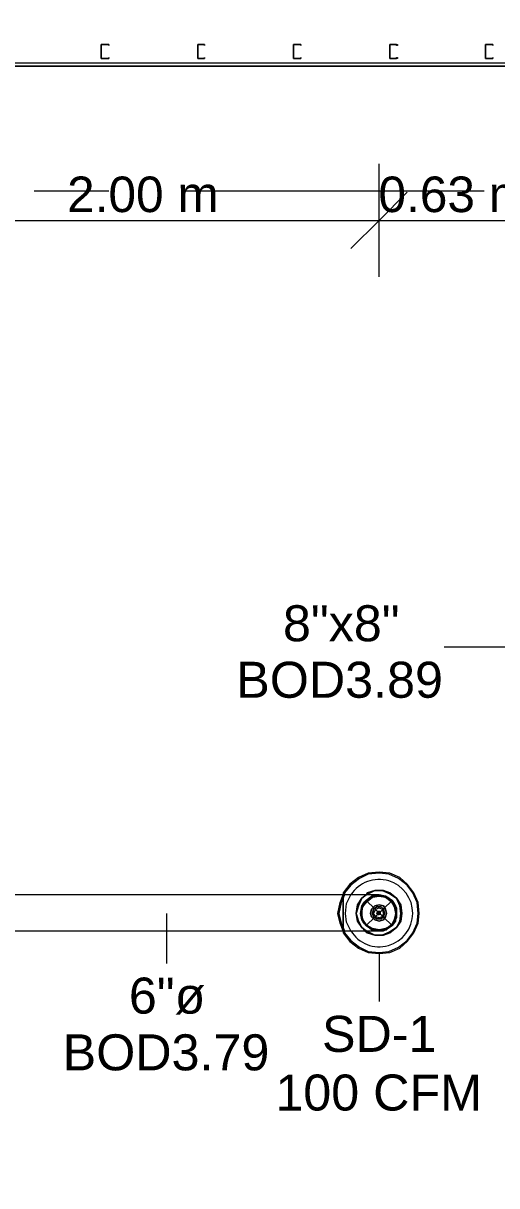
# Model space of a CAD drawing. Header units: metres. Extents: x -2 to 237, y -8 to 52.
# Drawn here: x 52.441 to 54.443, y 28.828 to 33.736 of the extents above; entities that cross this region are included whole.
import ezdxf

# ---------------------------------------------------------------- set-up
doc = ezdxf.new("R2010")
doc.units = ezdxf.units.M
doc.layers.add('HVAC - Ductos', color=5, linetype='Continuous', lineweight=0)
doc.layers.add('PDF2_Text', color=7, linetype='Continuous', lineweight=0)
doc.layers.add('PDF2_Geometry', color=7, linetype='Continuous', lineweight=0, true_color=0xaaaaaa)
doc.styles.add('PDF Helvetica', font='')
doc.styles.get('PDF Helvetica').set_extended_font_data('Helvetica')

msp = doc.modelspace()

# ---------------------------------------------------------------- linework, layer by layer
at = {"layer": 'HVAC - Ductos', "lineweight": 0}
for points in [[(53.9451, 32.665), (53.9451, 32.9035), (53.9451, 33.142)], [(54.0644, 33.0228), (53.9451, 32.9035), (53.8259, 32.7843)], [(49.6249, 32.9035), (51.3722, 32.9035), (51.9364, 32.9035), (53.9451, 32.9035), (54.5781, 32.9035), (56.2108, 32.9035)], [(54.5781, 31.1011), (54.2203, 31.1011)], [(53.9451, 30.0555), (53.9359, 30.0555), (53.9176, 30.0555), (53.8901, 30.0555), (53.8534, 30.0555), (53.8122, 30.0555), (53.7938, 30.0555), (53.7938, 30.0509), (53.7938, 30.0463), (53.7938, 30.0325), (53.7938, 30.0188), (53.7938, 30.0004), (53.7938, 29.9775), (53.7938, 29.9592), (53.7938, 29.9454), (53.7938, 29.9592), (53.7938, 29.9775), (53.7938, 30.0004), (53.7938, 30.0188), (53.7938, 30.0325), (53.7938, 30.0463), (53.7938, 30.0509), (53.7938, 30.0555), (53.7938, 30.0509), (53.7938, 30.0463), (53.7938, 30.0325), (53.7938, 30.0188), (53.7938, 30.0004), (53.7938, 29.9775), (53.7938, 29.9592), (53.7938, 29.9408), (53.7938, 29.927), (53.7938, 29.9132), (53.7938, 29.9041), (53.7938, 29.8949), (53.8213, 29.8583), (53.858, 29.8307), (53.8993, 29.8124), (53.9451, 29.8078), (53.991, 29.8124), (54.0323, 29.8307), (54.0644, 29.8583), (54.0919, 29.8949), (54.1102, 29.9362), (54.1148, 29.9775), (54.1102, 30.0233), (54.0919, 30.0646), (54.0644, 30.1013), (54.0323, 30.1289), (53.991, 30.1472), (53.9451, 30.1517), (53.8993, 30.1472), (53.858, 30.1289), (53.8213, 30.1013), (53.7938, 30.0646), (53.7938, 30.0555), (52.239, 30.0555)], [(53.7984, 29.9041), (53.7984, 29.8949), (53.8259, 29.8629), (53.8626, 29.8353), (53.8993, 29.8169), (53.9451, 29.8124), (53.9864, 29.8169), (54.0277, 29.8353), (54.0644, 29.8629), (54.0873, 29.8949), (54.1056, 29.9362), (54.1102, 29.9775), (54.1056, 30.0233), (54.0873, 30.0646), (54.0644, 30.0967), (54.0277, 30.1243), (53.9864, 30.1426), (53.9451, 30.1472), (53.8993, 30.1426), (53.8626, 30.1243), (53.8259, 30.0967), (53.7984, 30.0646), (53.7984, 30.0555)], [(52.239, 29.9041), (53.7938, 29.9041), (53.7938, 29.9132), (53.7938, 29.927), (53.7938, 29.9408), (53.7938, 29.927), (53.7938, 29.9132), (53.7938, 29.9041), (53.7938, 29.9132), (53.7938, 29.927), (53.7938, 29.9408), (53.7938, 29.9592), (53.7938, 29.9775), (53.7938, 30.0004), (53.7938, 30.0188), (53.7938, 30.0325), (53.7938, 30.0463), (53.7938, 30.0509), (53.7938, 30.0555)], [(53.7938, 29.9041), (53.78, 29.9362), (53.7708, 29.9775), (53.78, 30.0233), (53.7938, 30.0555)], [(53.7984, 30.0555), (53.7846, 30.0233), (53.7754, 29.9775), (53.7846, 29.9362), (53.7984, 29.9041)], [(53.8259, 29.9041), (53.8076, 29.9408), (53.803, 29.9775), (53.8076, 30.0188), (53.8259, 30.0555)], [(53.8717, 30.005), (53.8717, 30.0096), (53.8763, 30.0096), (53.8901, 30.0325), (53.8763, 30.0188), (53.8717, 30.0004), (53.8717, 29.9775), (53.8717, 29.9592), (53.8672, 29.9775), (53.8717, 30.0004), (53.8809, 30.0142), (53.8901, 30.0325), (53.9085, 30.0417), (53.9268, 30.0509), (53.9451, 30.0555), (53.9635, 30.0509), (53.9818, 30.0417), (53.9956, 30.0325), (54.0093, 30.0142), (54.0139, 30.0004), (54.0185, 29.9775), (54.0139, 29.9592), (54.0093, 29.9408), (54.0002, 29.927), (54.0139, 29.95)], [(53.9359, 30.0555), (53.9268, 30.0509), (53.9085, 30.0463), (53.8901, 30.0325), (53.8763, 30.0096), (53.8672, 29.9775), (53.8717, 30.0096), (53.8901, 30.0325), (53.9176, 30.0509), (53.913, 30.0509), (53.913, 30.0463), (53.8901, 30.0325), (53.913, 30.0509), (53.9451, 30.0555), (53.9681, 30.0509)], [(53.8717, 30.0417), (53.8901, 30.0555)], [(53.8717, 30.0417), (53.8901, 30.0555)], [(53.9176, 30.0463), (53.9451, 30.0555), (53.9681, 30.0463)], [(53.9726, 30.0509), (53.9451, 30.0555), (53.9176, 30.0509)], [(53.9726, 30.0509), (53.9635, 30.0509), (53.9451, 30.0555), (53.9359, 30.0555)], [(53.9405, 30.0555), (53.9451, 30.0555), (53.9635, 30.0509), (53.9818, 30.0463), (54.0002, 30.0325), (54.0093, 30.0188), (54.0185, 30.0004), (54.0185, 29.9775), (54.0139, 30.0096), (54.0002, 30.0325), (53.9726, 30.0509), (53.9772, 30.0463), (53.9956, 30.0325), (54.0093, 30.0096)], [(53.9772, 30.0463), (53.9726, 30.0509), (53.9681, 30.0509), (53.9726, 30.0509), (53.9772, 30.0463), (53.9818, 30.0463), (54.0002, 30.0325), (54.0093, 30.0188), (54.0139, 30.0096), (54.0139, 30.005), (54.0185, 30.0004), (54.0185, 29.9775), (54.0185, 29.9592), (54.0139, 29.9546), (54.0139, 29.95), (54.0139, 29.9454), (54.0139, 29.95), (54.0139, 29.9546)], [(53.9772, 30.0463), (53.9956, 30.0325)], [(53.8763, 29.9546), (53.8717, 29.9775), (53.8763, 30.005)], [(54.0002, 30.0325), (54.0139, 30.0096), (54.0139, 30.005), (54.0185, 29.9775), (54.0139, 29.9546), (54.0139, 29.95), (54.0185, 29.9775), (54.0139, 29.9546)], [(54.0139, 30.0096), (54.0139, 30.005)], [(54.0139, 30.005), (54.0185, 29.982)], [(53.0462, 29.9775), (53.0462, 29.7665)], [(53.913, 29.9132), (53.8901, 29.927), (53.8763, 29.95), (53.8901, 29.927), (53.8717, 29.95), (53.8672, 29.9775), (53.8763, 29.95)], [(53.8763, 29.9454), (53.8717, 29.95), (53.8717, 29.9546)], [(54.0093, 29.9408), (54.0002, 29.927), (53.9818, 29.9132), (53.9772, 29.9086), (53.9726, 29.9086), (53.9681, 29.9086), (53.9726, 29.9086), (53.9772, 29.9086)], [(54.0093, 29.95), (53.9956, 29.927), (53.9772, 29.9132)], [(53.9956, 29.927), (54.0093, 29.9408), (54.0093, 29.9454)], [(54.0139, 29.9454), (54.0002, 29.927)], [(54.0185, 29.9775), (54.0185, 29.9592), (54.0093, 29.9408)], [(54.0093, 29.9454), (54.0139, 29.95)], [(53.7938, 29.9041), (53.835, 29.9041), (53.8763, 29.9041), (53.9085, 29.9041), (53.9314, 29.9041), (53.9451, 29.9041)], [(53.913, 29.9086), (53.9451, 29.9041), (53.9681, 29.9086), (53.9451, 29.9041), (53.9176, 29.9086), (53.913, 29.9086), (53.8901, 29.927), (53.9176, 29.9086), (53.9451, 29.9041), (53.9726, 29.9086)], [(53.9359, 29.9041), (53.9268, 29.9041), (53.9085, 29.9132), (53.8901, 29.927), (53.9085, 29.9178), (53.9268, 29.9086), (53.9451, 29.9041), (53.9635, 29.9086), (53.9818, 29.9178), (53.9956, 29.927), (53.9772, 29.9086), (53.9726, 29.9086), (54.0002, 29.927), (53.9818, 29.9132), (53.9635, 29.9041), (53.9451, 29.9041), (53.9405, 29.9041)], [(53.9359, 29.9041), (53.9451, 29.9041), (53.9635, 29.9041), (53.9726, 29.9086)], [(53.9451, 29.8078), (53.9451, 29.606)]]:
    msp.add_lwpolyline(points, dxfattribs=at)
msp.add_lwpolyline([(53.8259, 29.9041, 0.758051), (54.0873, 29.9775, 0.753083), (53.8259, 30.0555)], format="xyb", dxfattribs=at)
for points in [[(53.7938, 30.0555), (53.7938, 30.0509), (53.7938, 30.0325), (53.7938, 30.0096), (53.7938, 29.9775), (53.7938, 29.95), (53.7938, 29.927), (53.7938, 29.9086), (53.7938, 29.9041), (53.7938, 29.9086), (53.7938, 29.927), (53.7938, 29.95), (53.7938, 29.9775), (53.7938, 30.0096), (53.7938, 30.0325), (53.7938, 30.0509)], [(53.7938, 29.9041), (53.7938, 29.9086), (53.7938, 29.927), (53.7938, 29.95), (53.7938, 29.9775), (53.7938, 30.0096), (53.7938, 30.0325), (53.7938, 30.0509), (53.7938, 30.0555), (53.7938, 30.0509), (53.7938, 30.0325), (53.7938, 30.0096), (53.7938, 29.9775), (53.7938, 29.95), (53.7938, 29.927), (53.7938, 29.9086)], [(53.8717, 30.0417), (53.858, 30.0096), (53.8488, 29.9775), (53.8534, 29.9454), (53.8488, 29.9775), (53.858, 29.9454), (53.8717, 29.9178), (53.8901, 29.9041), (53.8717, 29.9178), (53.858, 29.9454), (53.8488, 29.9775), (53.8534, 30.0142), (53.8717, 30.0417), (53.8901, 30.0555)], [(53.8534, 30.0142), (53.8717, 30.0417), (53.858, 30.0096), (53.8488, 29.9775)], [(53.8763, 30.005), (53.8947, 30.0279), (53.9176, 30.0463), (53.9451, 30.0509), (53.9726, 30.0463), (53.9956, 30.0279), (54.0093, 30.005), (54.0139, 29.9775), (54.0093, 29.95), (53.9956, 29.927), (53.9726, 29.9132), (53.9451, 29.9086), (53.9176, 29.9132), (53.8947, 29.927), (53.8763, 29.95), (53.8717, 29.9775)], [(54.0369, 29.9775), (54.0323, 30.0096), (54.0185, 30.0417), (53.991, 30.06), (53.9589, 30.0738), (53.9268, 30.0738), (53.8993, 30.06), (53.8901, 30.0555), (53.8947, 30.0646), (53.9268, 30.0738), (53.9635, 30.0738), (53.991, 30.0646), (54.0185, 30.0417), (54.0369, 30.0142), (54.0414, 29.9775), (54.0369, 29.9454), (54.0185, 29.9178), (53.991, 29.8949), (53.9635, 29.8858), (53.9268, 29.8858), (53.8947, 29.8949), (53.8855, 29.9041), (53.8947, 29.8949), (53.9268, 29.8858), (53.9635, 29.8858), (53.991, 29.8949), (54.0185, 29.9178), (54.0369, 29.9454), (54.0414, 29.9775), (54.0369, 30.0142), (54.0185, 30.0417), (53.991, 30.0646), (53.9635, 30.0738), (53.9268, 30.0738), (53.8947, 30.0646), (53.8901, 30.0555), (53.8993, 30.06), (53.9268, 30.0738), (53.9589, 30.0738), (53.991, 30.06), (54.0185, 30.0417), (54.0323, 30.0096), (54.0369, 29.9775), (54.0323, 29.9454), (54.0185, 29.9178), (53.991, 29.8995), (53.9589, 29.8858), (53.9268, 29.8858), (53.8993, 29.8995), (53.8901, 29.9041), (53.8993, 29.8995), (53.9268, 29.8858), (53.9589, 29.8858), (53.991, 29.8995), (54.0185, 29.9178), (54.0323, 29.9454)], [(53.913, 29.9958), (53.9085, 29.9775), (53.913, 29.9958), (53.9268, 30.0096), (53.9451, 30.0142), (53.9635, 30.0096), (53.9726, 29.9958), (53.9772, 29.9775), (53.9726, 29.9958), (53.9635, 30.0096), (53.9451, 30.0142), (53.9268, 30.0096)], [(53.9222, 29.9958), (53.9176, 29.9775), (53.9222, 29.9958), (53.9359, 30.005), (53.9543, 30.005), (53.9635, 29.9958), (53.9681, 29.9775), (53.9635, 29.9958), (53.9543, 30.005), (53.9359, 30.005)], [(53.9314, 29.9958), (53.9451, 30.0004), (53.9589, 29.9958), (53.9635, 29.9775), (53.9589, 29.9637), (53.9451, 29.9592), (53.9314, 29.9637), (53.9222, 29.9775)], [(53.8717, 29.9178), (53.8534, 29.9454), (53.8717, 29.9178), (53.8855, 29.9041)], [(53.8809, 29.9408), (53.8717, 29.9592), (53.8763, 29.9408), (53.8901, 29.927)], [(53.9726, 29.9637), (53.9772, 29.9775), (53.9726, 29.9637), (53.9635, 29.95), (53.9451, 29.9454), (53.9268, 29.95), (53.913, 29.9637), (53.9085, 29.9775), (53.913, 29.9637), (53.9268, 29.95), (53.9451, 29.9454), (53.9635, 29.95)], [(53.9635, 29.9637), (53.9681, 29.9775), (53.9635, 29.9637), (53.9543, 29.9546), (53.9359, 29.9546), (53.9222, 29.9637), (53.9176, 29.9775), (53.9222, 29.9637), (53.9359, 29.9546), (53.9543, 29.9546)], [(53.9405, 29.9729), (53.9451, 29.9729), (53.9497, 29.9775), (53.9497, 29.9729), (53.9405, 29.9729), (53.9359, 29.9775), (53.9405, 29.9866), (53.9497, 29.9866), (53.9497, 29.9775), (53.9451, 29.982), (53.9405, 29.982), (53.9405, 29.9775)]]:
    msp.add_lwpolyline(points, close=True, dxfattribs=at)
at = {"layer": 'PDF2_Geometry', "lineweight": 0}
for points in [[(42.5895, 23.4741), (42.5895, 23.5613), (42.5895, 33.4447), (43.0803, 33.4447), (43.0803, 33.5685), (42.5895, 33.5685), (56.408, 33.5685), (56.408, 35.0728), (45.9696, 35.0728), (45.9696, 35.0866), (56.408, 35.0866), (56.408, 47.2953), (4.4593, 47.2998)], [(56.4217, 23.387), (56.4217, 33.5547), (56.408, 33.5547), (42.5895, 33.5547), (42.5758, 33.5547), (42.5574, 33.5547), (42.5574, 33.5364), (42.5574, 33.463), (42.5895, 33.463), (43.0665, 33.463)], [(43.0711, 33.5547), (56.408, 33.5547), (56.408, 23.387), (54.7661, 23.387), (54.7661, 23.3686), (56.408, 23.3686), (54.7661, 23.3686), (54.7661, 23.387), (56.408, 23.387)], [(52.8032, 33.0274), (52.4867, 33.0274)], [(54.39, 33.0274), (53.1196, 33.0274)]]:
    msp.add_lwpolyline(points, dxfattribs=at)
for points in [[(52.771, 33.5869), (52.771, 33.6465), (52.8032, 33.6465), (52.8032, 33.6419), (52.8032, 33.6465), (52.771, 33.6465), (52.771, 33.5869), (52.8032, 33.5869)], [(53.1792, 33.5869), (53.1792, 33.6465), (53.2068, 33.6465), (53.2068, 33.6419), (53.2068, 33.6465), (53.1792, 33.6465), (53.1792, 33.5869), (53.2068, 33.5869)], [(53.5874, 33.5869), (53.5828, 33.5869), (53.5828, 33.6465), (53.5874, 33.6465), (53.6149, 33.6465), (53.6149, 33.6419), (53.6149, 33.6465), (53.5874, 33.6465), (53.5828, 33.6465), (53.5828, 33.5869), (53.5874, 33.5869), (53.6149, 33.5869)], [(53.991, 33.5869), (53.991, 33.6465), (54.0231, 33.6465), (54.0231, 33.6419), (54.0185, 33.6419), (54.0185, 33.6465), (53.991, 33.6465), (53.991, 33.5869), (54.0185, 33.5869), (54.0185, 33.5915), (54.0231, 33.5915), (54.0231, 33.5869)], [(54.3992, 33.5869), (54.3946, 33.5869), (54.3946, 33.6465), (54.3992, 33.6465), (54.4267, 33.6465), (54.4267, 33.6419), (54.4267, 33.6465), (54.3992, 33.6465), (54.3946, 33.6465), (54.3946, 33.5869), (54.3992, 33.5869), (54.4267, 33.5869)], [(52.8032, 33.5915), (52.8032, 33.5869)], [(53.2068, 33.5915), (53.2068, 33.5869)], [(53.6149, 33.5915), (53.6149, 33.5869)], [(54.4267, 33.5915), (54.4267, 33.5869)]]:
    msp.add_lwpolyline(points, close=True, dxfattribs=at)
at = {"layer": 'PDF2_Geometry', "color": 254, "lineweight": 0, "true_color": 0xd2d2d2}
msp.add_lwpolyline([(54.0185, 33.6465), (54.0231, 33.6465)], dxfattribs=at)
at = {"layer": 'PDF2_Geometry', "color": 8, "lineweight": 0, "true_color": 0x808080}
msp.add_lwpolyline([(54.0048, 30.0233), (53.9681, 30.0509), (53.9222, 30.0509), (53.8809, 30.0233), (53.8672, 29.9775), (53.8809, 29.9362), (53.9222, 29.9086), (53.9681, 29.9086), (54.0048, 29.9362), (54.0185, 29.9775)], close=True, dxfattribs=at)
for points in [[(53.8901, 30.0325), (54.0002, 29.927)], [(54.0002, 30.0325), (53.8901, 29.927)]]:
    msp.add_lwpolyline(points, dxfattribs=at)

# ---------------------------------------------------------------- texts
at = {"layer": 'PDF2_Text', "lineweight": 0, "attachment_point": 4, "style": 'PDF Helvetica'}
for s, insert, char_height in [('2.00 m', (52.6261, 33.0125), 0.15017), ('0.63 m', (53.9424, 33.0125), 0.15017), ('8"x8"', (53.5388, 31.2015), 0.15205), ('BOD3.89', (53.3416, 30.963), 0.15205), ('6"ø', (52.8875, 29.6284), 0.15205), ('SD-1', (53.7039, 29.4679), 0.15205), ('BOD3.79', (52.6077, 29.3899), 0.15205), ('100 CFM', (53.5067, 29.2202), 0.15205)]:
    msp.add_mtext(s, dxfattribs=dict(at, insert=insert, char_height=char_height))

doc.saveas('drawing.dxf')
